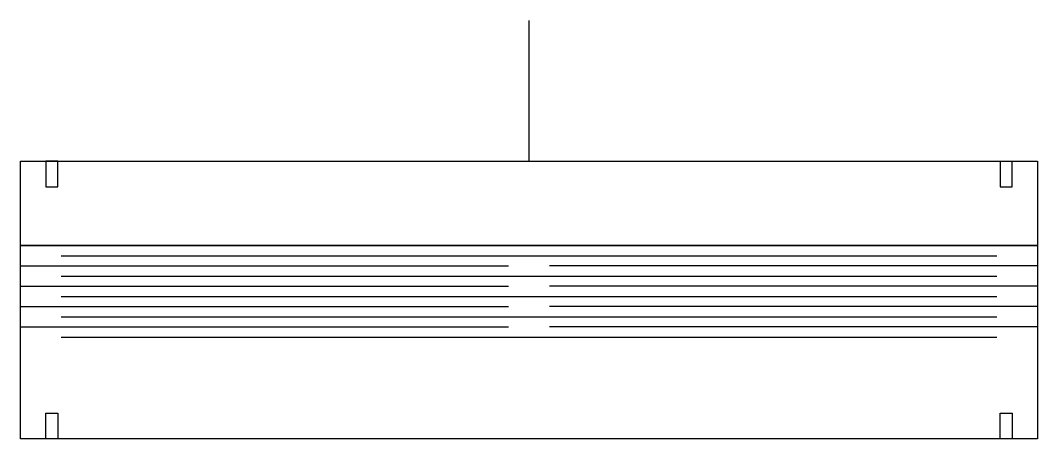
# Model space of a CAD drawing. Header units: inches. Extents: x 0 to 10, y -1.9 to 2.2.
import ezdxf

# ---------------------------------------------------------------- set-up
doc = ezdxf.new("R2010")
doc.units = ezdxf.units.IN
doc.layers.get('0').update_dxf_attribs({"linetype": 'CONTINUOUS'})

msp = doc.modelspace()

# ---------------------------------------------------------------- linework, layer by layer
for p, q in [((5, 0.83), (5, 2.217)), ((9.63, 0.83), (9.63, 0.58)), ((9.75, 0.58), (9.75, 0.83)), ((9.63, 0.58), (9.75, 0.58)), ((0, 0), (10, 0)), ((0, -0.9), (0, 0)), ((10, 0), (10, -0.9)), ((0.4, -0.1), (9.6, -0.1)), ((10, -0.2), (5.2, -0.2)), ((0, -0.2), (4.8, -0.2)), ((0.4, -0.3), (9.6, -0.3)), ((10, -0.4), (5.2, -0.4)), ((0, -0.4), (4.8, -0.4)), ((0.4, -0.5), (9.6, -0.5)), ((10, -0.6), (5.2, -0.6)), ((0, -0.6), (4.8, -0.6)), ((0.4, -0.7), (9.6, -0.7)), ((10, -0.8), (5.2, -0.8)), ((0, -0.8), (4.8, -0.8)), ((0, -1.9), (0, -0.9)), ((0.4, -0.9), (9.6, -0.9)), ((10, -0.9), (10, -1.9)), ((9.63, -1.65), (9.75, -1.65)), ((9.63, -1.9), (9.63, -1.65)), ((9.75, -1.65), (9.75, -1.9)), ((10, -1.9), (0, -1.9))]:
    msp.add_line(p, q)
for points in [[(10, 0), (0, 0), (0, 0.83), (10, 0.83)], [(0.37, 0.83), (0.25, 0.83), (0.25, 0.58), (0.37, 0.58)], [(0.37, -1.9), (0.25, -1.9), (0.25, -1.65), (0.37, -1.65)]]:
    msp.add_lwpolyline(points, close=True)

doc.saveas('drawing.dxf')
